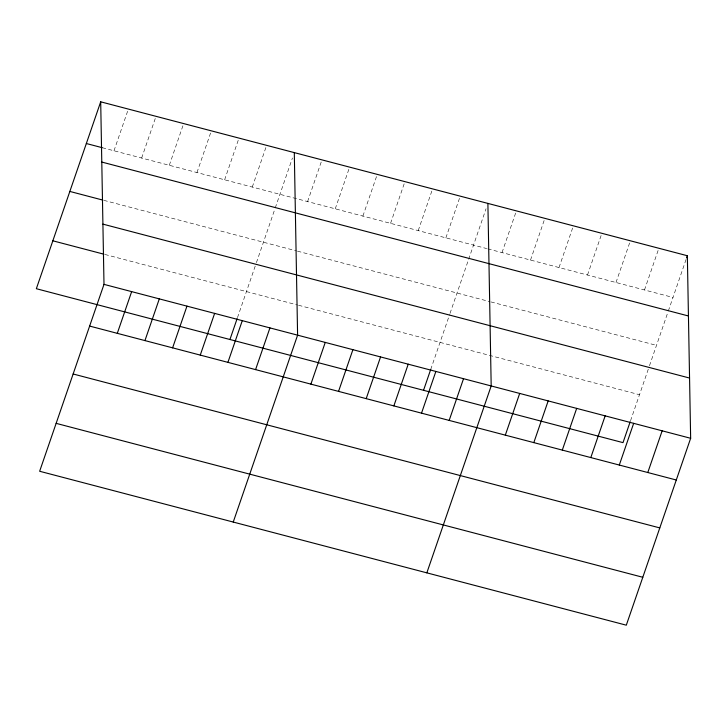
<?xml version="1.0" encoding="UTF-8"?>
<svg xmlns="http://www.w3.org/2000/svg" width="727" height="727" viewBox="0 0 727 727"><rect width="100%" height="100%" fill="white"/><g stroke="black" fill="none" stroke-linecap="round" stroke-linejoin="round"><path stroke-width="0.55" stroke-dasharray="3.63 2.73" d="M113.994 150.78L128.361 109.068M141.656 158.041L156.014 116.329M169.309 165.293L183.667 123.581M196.962 172.553L211.33 130.842M224.625 179.805L238.983 138.094M252.278 187.066L266.636 145.355M237.475 317.626L256.049 263.692M256.422 262.62L274.915 208.903M275.269 207.858L292.454 157.959M307.594 201.579L321.952 159.867M335.247 208.831L349.614 167.119M362.9 216.092L377.268 174.38M390.563 223.343L404.921 181.632M418.216 230.604L432.583 188.893M445.878 237.856L460.236 196.145M430.711 369.47L449.64 314.491M450.013 313.41L486.054 208.749M502.021 252.587L516.388 210.885M530.519 260.066L544.877 218.354M559.018 267.545L573.376 225.833M587.507 275.024L601.874 233.312M616.005 282.494L630.364 240.791M644.495 289.973L658.862 248.261M630.536 420.76L649.102 366.826M649.475 365.745L667.968 312.028M668.331 310.992L686.615 257.876M102.298 147.708L486.681 248.561M487.781 248.852L672.993 297.452M103.879 200.361L296.416 250.879M297.479 251.16L489.907 301.65M491.007 301.941L656.499 345.361M104.97 254.468L297.497 304.986M298.561 305.267L639.496 394.725"/><path stroke-width="1.09" d="M100.699 101.816L103.997 284.366L39.649 471.26L626.301 625.184L690.65 438.29L687.351 255.74L100.699 101.816L36.35 288.71L623.003 442.634L630.173 421.805M117.292 333.339L131.651 291.627M144.946 340.59L159.313 298.879M172.608 347.851L186.966 306.14M200.261 355.103L214.629 313.392M229.941 339.5L237.12 318.671M227.915 362.364L242.282 320.652M255.577 369.616L269.935 327.904M233.24 522.059L297.597 335.165L294.299 152.606M310.892 384.129L325.251 342.417M338.546 391.39L352.904 349.678M366.199 398.641L380.566 356.93M393.861 405.902L408.22 364.191M423.541 390.299L430.711 369.47M421.515 413.154L435.873 371.442M449.168 420.415L463.535 378.703M426.84 572.849L491.188 385.955L487.89 203.406M505.32 435.146L519.687 393.434M533.818 442.625L548.176 400.913M562.307 450.095L576.675 408.392M590.806 457.574L605.164 415.862M686.615 257.876L687.351 255.74M619.295 465.053L633.662 423.341M647.793 472.523L662.152 430.82M86.34 143.528L102.298 147.708M101.789 162.057L688.442 315.981M69.847 191.437L102.816 200.089M102.907 224.125L689.559 378.049M52.844 240.801L103.906 254.196M103.997 284.366L690.65 438.29M89.639 326.078L676.292 480.002M73.136 373.987L659.789 527.911M56.143 423.35L642.795 577.274"/></g></svg>
